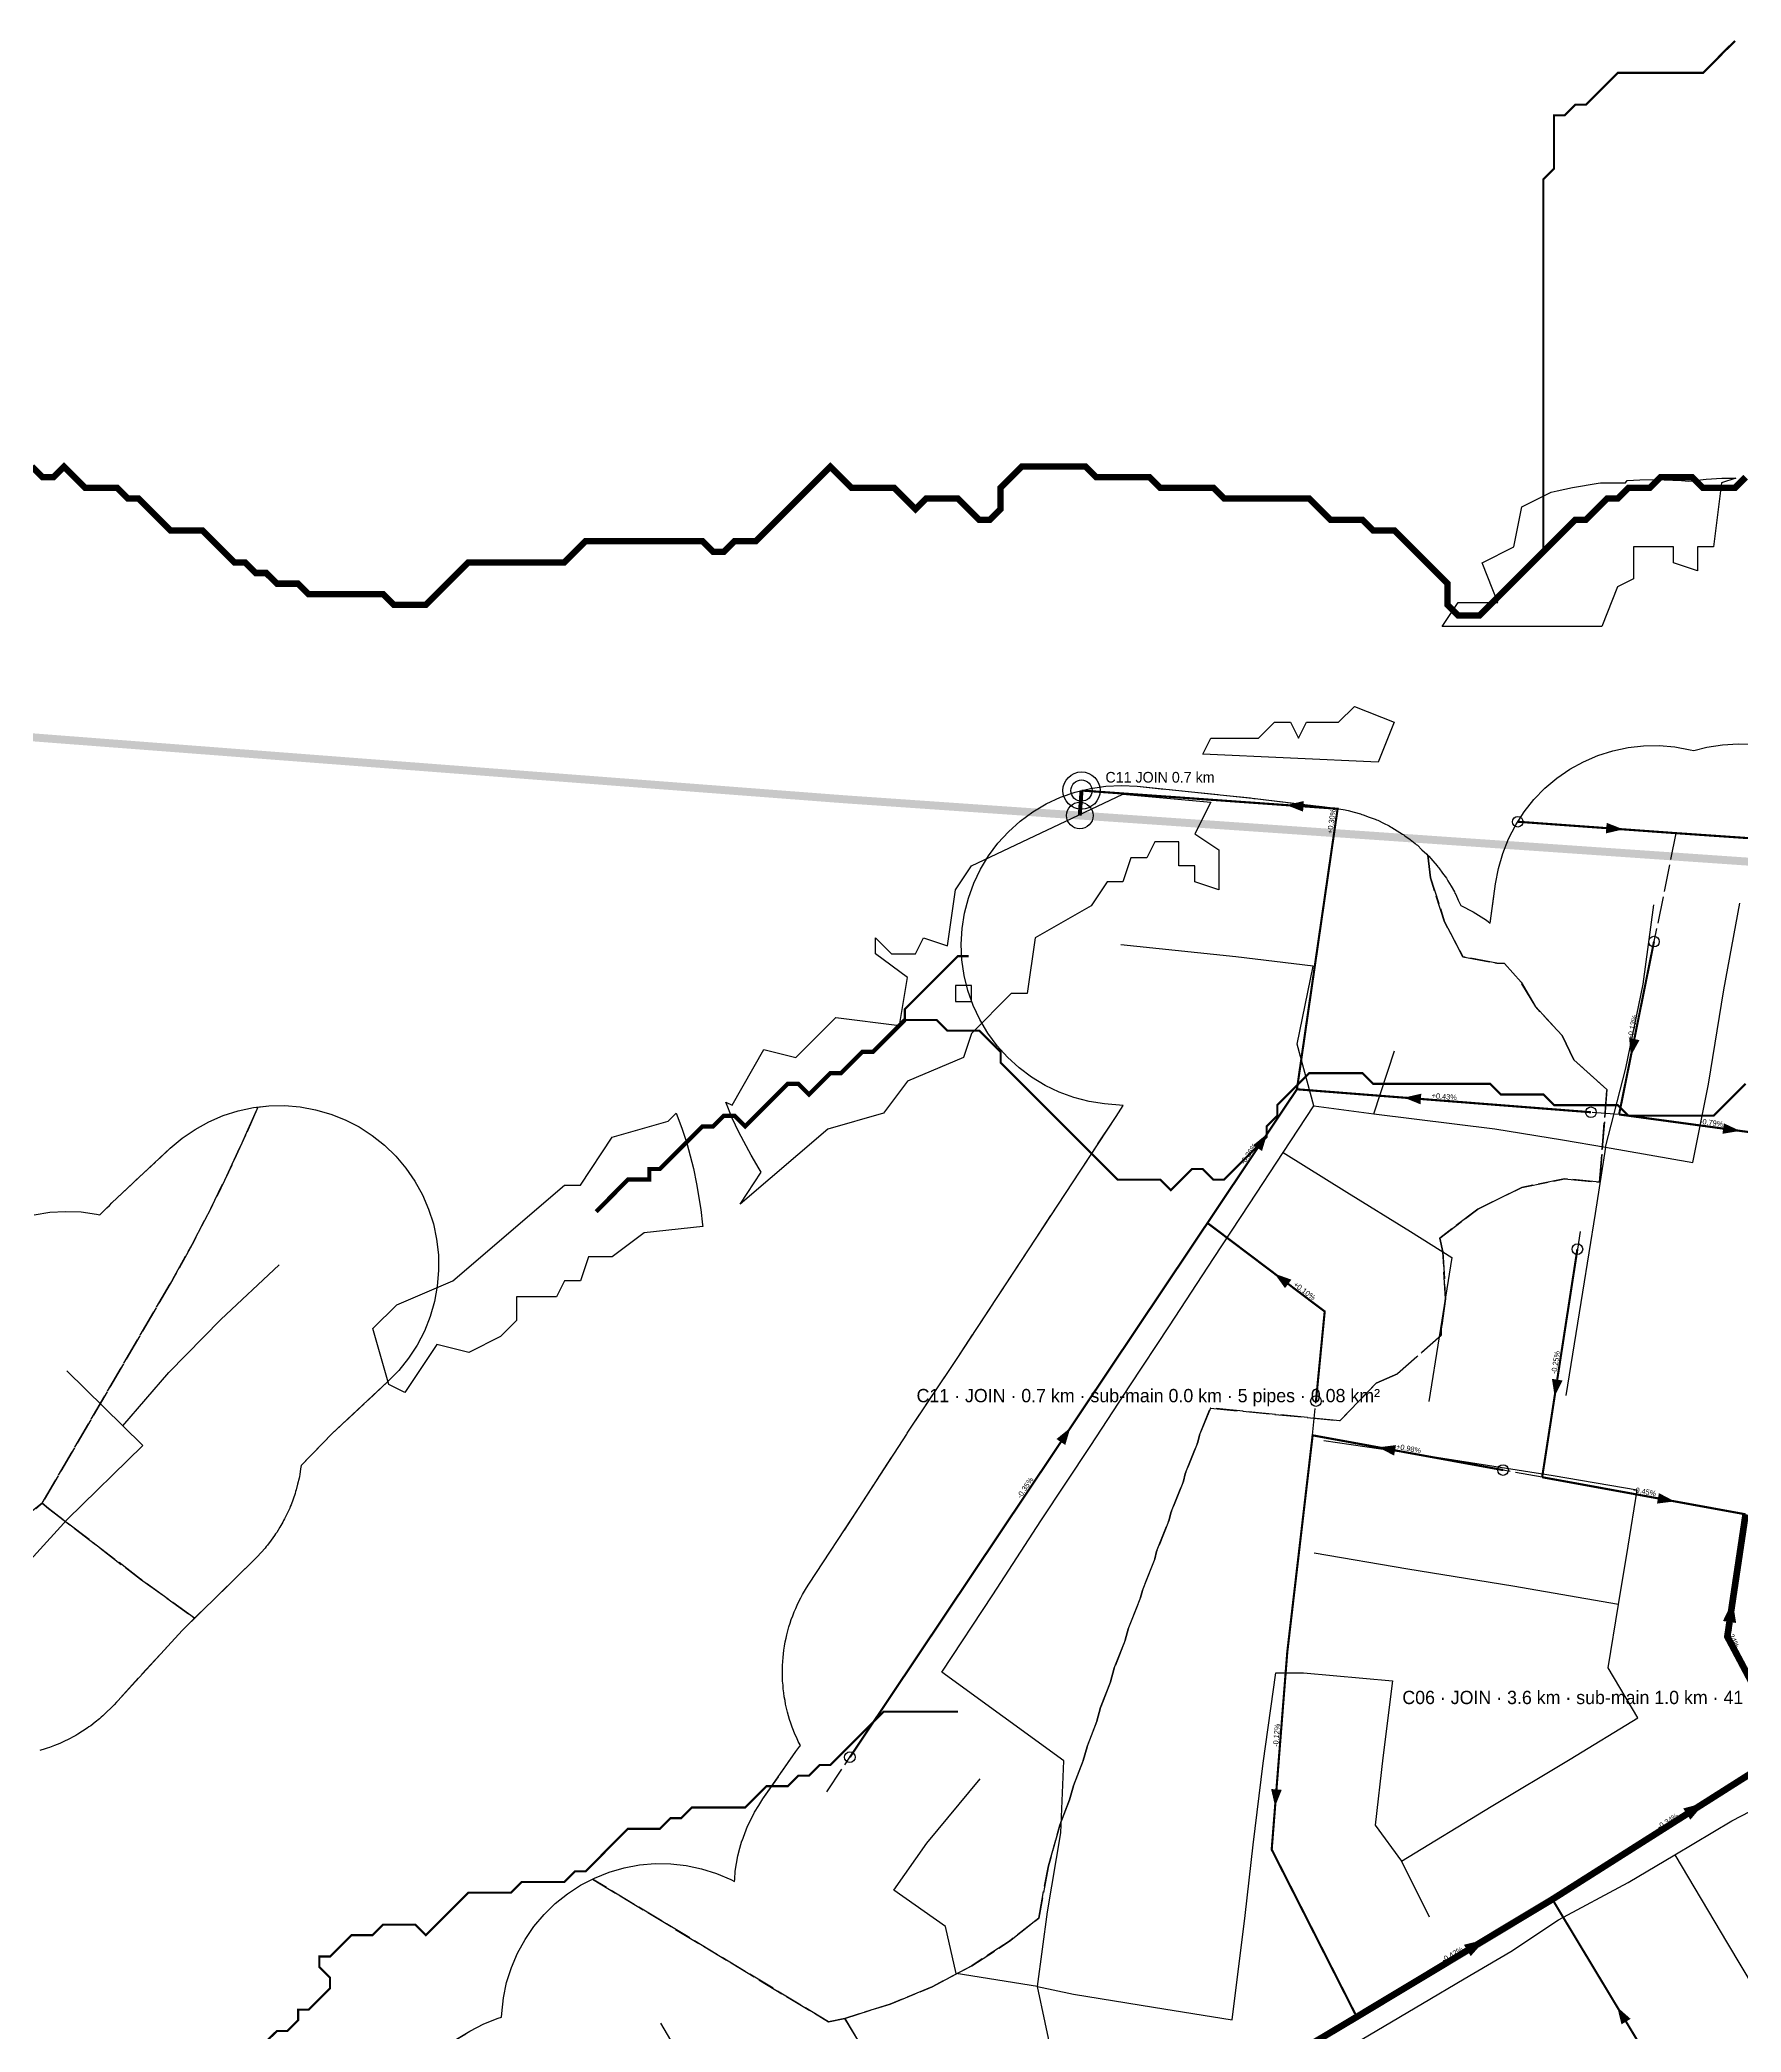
# Model space of a CAD drawing. Header units: metres. Extents: x 440276 to 476894, y 2561381 to 2578972.
# Drawn here: x 445701 to 446341, y 2567157 to 2567906 of the extents above; entities that cross this region are included whole.
import ezdxf
from ezdxf.enums import TextEntityAlignment as Align

# ---------------------------------------------------------------- set-up
doc = ezdxf.new("R2010")
doc.units = ezdxf.units.M
doc.header["$LTSCALE"] = 8
doc.linetypes.add('DASHDOT', pattern=[3.556, 2.54, -0.508, 0, -0.508])
doc.linetypes.add('DASHED', pattern=[1.524, 1.27, -0.254])
for name, color, linetype in [('A_ARROWS', 7, 'Continuous'), ('A_BRANCH', 7, 'Continuous'), ('A_BUILT_2006', 252, 'Continuous'), ('A_CATCH_LABEL', 7, 'Continuous'), ('A_CATCHMENTS', 7, 'Continuous'), ('A_ENVELOPE', 3, 'Continuous'), ('A_GRADIENT', 8, 'Continuous'), ('A_HEAD_GAP', 8, 'Continuous'), ('A_HEADS', 8, 'Continuous'), ('A_JOIN_LINK', 6, 'Continuous'), ('A_LATERAL', 7, 'Continuous'), ('A_MAIN_PIPE', 5, 'Continuous'), ('A_OUTLET_LABEL', 7, 'Continuous'), ('A_OUTLETS', 7, 'Continuous'), ('A_STREAMS', 5, 'Continuous'), ('A_SUBMAIN', 7, 'Continuous'), ('A_WADI', 4, 'Continuous')]:
    doc.layers.add(name, color=color, linetype=linetype)

msp = doc.modelspace()

# ---------------------------------------------------------------- linework, layer by layer
at = {"layer": 'A_ARROWS', "color": 3}
for points in [[(446169.78, 2567618.1), (446176.3, 2567619.64), (446176.02, 2567615.65)], [(446213.95, 2567508.1), (446220.48, 2567509.59), (446220.17, 2567505.6)], [(446162.49, 2567494.45), (446160.59, 2567488.02), (446157.27, 2567490.25)], [(446165.32, 2567441.91), (446171.64, 2567439.65), (446169.23, 2567436.46)], [(446088.52, 2567383.94), (446086.62, 2567377.51), (446083.3, 2567379.73)]]:
    msp.add_solid(points, dxfattribs=at)
at = {"layer": 'A_ARROWS', "color": 1}
for points in [[(446296.41, 2567608.99), (446289.89, 2567607.46), (446290.18, 2567611.45)], [(446299.3, 2567523.86), (446298.61, 2567530.52), (446302.53, 2567529.73)], [(446340.32, 2567495.61), (446333.71, 2567494.49), (446334.25, 2567498.45)], [(446270.61, 2567395.72), (446269.61, 2567402.35), (446273.57, 2567401.74)], [(446204.32, 2567376.61), (446210.97, 2567377.43), (446210.26, 2567373.5)], [(446315.75, 2567356.28), (446309.1, 2567355.46), (446309.81, 2567359.4)], [(446337.55, 2567318.84), (446338.85, 2567310.56), (446333.9, 2567311.3)], [(446165.51, 2567241.58), (446164.02, 2567248.12), (446168.01, 2567247.8)], [(446327.07, 2567242.98), (446321.65, 2567236.59), (446318.97, 2567240.81)], [(446244.62, 2567191.53), (446239.06, 2567185.27), (446236.48, 2567189.56)], [(446294.16, 2567166.14), (446299.17, 2567161.69), (446295.74, 2567159.63)]]:
    msp.add_solid(points, dxfattribs=at)
at = {"layer": 'A_BRANCH', "color": 1, "linetype": 'DASHED', "const_width": 0.8}
for points in [[(446307.97, 2567566.77), (446294.84, 2567501.78)], [(446335.91, 2567096.83), (446269.76, 2567206.64)]]:
    msp.add_lwpolyline(points, dxfattribs=at)
at = {"layer": 'A_BRANCH', "color": 3, "linetype": 'DASHED', "const_width": 0.8}
for points in [[(446284.26, 2567502.61), (446173.72, 2567511.24)], [(446180.87, 2567394), (446184.16, 2567427.69), (446140.08, 2567460.97)]]:
    msp.add_lwpolyline(points, dxfattribs=at)
at = {"layer": 'A_BRANCH', "color": 1, "const_width": 0.8}
msp.add_lwpolyline([(446251.21, 2567368.06), (446179.62, 2567381.12)], dxfattribs=at)
at = {"layer": 'A_BUILT_2006', "color": 252}
for points in [[(446303.89, 2567550.79), (446307.87, 2567580.55)], [(446334.23, 2567548.63), (446340.29, 2567581.19)], [(446127.89, 2567563.4), (446107.52, 2567565.5)], [(446150.78, 2567561.05), (446127.89, 2567563.4)], [(446179.85, 2567557.5), (446150.78, 2567561.05)], [(446173.85, 2567528.16), (446179.85, 2567557.5)], [(446297.39, 2567519.23), (446303.89, 2567550.79)], [(446328.51, 2567513.15), (446334.23, 2567548.63)], [(446180.08, 2567504.99), (446173.85, 2567528.16)], [(446202.62, 2567502.04), (446210.43, 2567525.74)], [(446289.78, 2567489.44), (446297.39, 2567519.23)], [(446322.57, 2567483.77), (446328.51, 2567513.15)], [(446168.57, 2567487.46), (446180.08, 2567504.99)], [(446180.08, 2567504.99), (446202.62, 2567502.04)], [(446202.62, 2567502.04), (446248.07, 2567496.39)], [(446248.07, 2567496.39), (446273.59, 2567492.25)], [(446155.89, 2567468.14), (446168.57, 2567487.46)], [(446168.57, 2567487.46), (446192.46, 2567472.6)], [(446273.59, 2567492.25), (446289.78, 2567489.44)], [(446289.78, 2567489.44), (446285.8, 2567464.56)], [(446289.78, 2567489.44), (446322.57, 2567483.77)], [(446192.46, 2567472.6), (446216.36, 2567457.75)], [(446142.37, 2567447.56), (446155.89, 2567468.14)], [(446216.36, 2567457.75), (446231.96, 2567448.05)], [(446285.8, 2567464.56), (446281.05, 2567434.9)], [(445769.1, 2567424.71), (445791.02, 2567445.17)], [(446125.81, 2567422.33), (446142.37, 2567447.56)], [(446231.96, 2567448.05), (446227.17, 2567418.12)], [(446281.05, 2567434.9), (446274.83, 2567396.09)], [(445749.55, 2567404.74), (445769.1, 2567424.71)], [(446110.94, 2567399.67), (446125.81, 2567422.33)], [(446227.17, 2567418.12), (446223.28, 2567393.89)], [(445732.22, 2567384.69), (445711.2, 2567405.34)], [(445732.22, 2567384.69), (445749.55, 2567404.74)], [(446096.23, 2567377.26), (446110.94, 2567399.67)], [(445739.81, 2567377.3), (445732.22, 2567384.69)], [(445711.39, 2567349.48), (445739.81, 2567377.3)], [(446077.38, 2567348.98), (446096.23, 2567377.26)], [(446219.8, 2567373.79), (446183.87, 2567379.03)], [(446245.42, 2567369.73), (446219.8, 2567373.79)], [(446270.01, 2567365.95), (446245.42, 2567369.73)], [(446301.61, 2567360.49), (446270.01, 2567365.95)], [(446298.21, 2567339.42), (446301.61, 2567360.49)], [(445684.69, 2567320.3), (445711.39, 2567349.48)], [(446059.4, 2567321.17), (446077.38, 2567348.98)], [(446294.67, 2567317.47), (446298.21, 2567339.42)], [(446215.42, 2567330.82), (446180.17, 2567336.78)], [(446254.9, 2567324.4), (446215.42, 2567330.82)], [(446294.67, 2567317.47), (446254.9, 2567324.4)], [(446040.24, 2567292.09), (446059.4, 2567321.17)], [(446290.68, 2567293.63), (446294.67, 2567317.47)], [(446301.93, 2567274.89), (446290.68, 2567293.63)], [(446063.18, 2567275.39), (446040.24, 2567292.09)], [(446161.07, 2567257.82), (446165.81, 2567291.81)], [(446165.81, 2567291.81), (446176.21, 2567291.81)], [(446176.21, 2567291.81), (446209.66, 2567288.86)], [(446209.66, 2567288.86), (446206, 2567259.91)], [(446086.11, 2567258.68), (446063.18, 2567275.39)], [(446276.42, 2567259.35), (446301.93, 2567274.89)], [(446085, 2567231.68), (446086.11, 2567258.68)], [(446157.3, 2567227.13), (446161.07, 2567257.82)], [(446206, 2567259.91), (446203.17, 2567234.55)], [(446246.76, 2567241.6), (446276.42, 2567259.35)], [(446034.5, 2567227.82), (446054.57, 2567251.92)], [(446337.26, 2567236.1), (446367.98, 2567252.03)], [(446213.06, 2567221.02), (446246.76, 2567241.6)], [(446203.17, 2567234.55), (446213.06, 2567221.02)], [(446315.81, 2567223.43), (446337.26, 2567236.1)], [(446022.1, 2567210.07), (446034.5, 2567227.82)], [(446079.94, 2567201.95), (446085, 2567231.68)], [(446154.26, 2567200.51), (446157.3, 2567227.13)], [(446213.06, 2567221.02), (446223.41, 2567200.01)], [(446298.25, 2567212.92), (446315.81, 2567223.43)], [(446315.81, 2567223.43), (446335.58, 2567190.04)], [(446041.61, 2567196.43), (446022.1, 2567210.07)], [(446272.05, 2567198.87), (446298.25, 2567212.92)], [(446045.63, 2567178.72), (446041.61, 2567196.43)], [(446076.11, 2567173.87), (446079.94, 2567201.95)], [(446149.36, 2567161.34), (446154.26, 2567200.51)], [(446254.15, 2567187.06), (446272.05, 2567198.87)], [(446335.58, 2567190.04), (446350.7, 2567164.88)], [(446236.64, 2567176.73), (446254.15, 2567187.06)], [(446076.11, 2567173.87), (446045.63, 2567178.72)], [(446084.79, 2567133.27), (446076.11, 2567173.87)], [(446076.11, 2567173.87), (446089.76, 2567170.99)], [(446220.91, 2567167.45), (446236.64, 2567176.73)], [(446089.76, 2567170.99), (446119.84, 2567166.12)], [(446119.84, 2567166.12), (446149.36, 2567161.34)], [(446203.8, 2567157.36), (446220.91, 2567167.45)], [(445949.54, 2567134.51), (445934.6, 2567160.12)], [(446182.92, 2567145.04), (446203.8, 2567157.36)]]:
    msp.add_lwpolyline(points, dxfattribs=at)
at = {"layer": 'A_CATCHMENTS', "color": 1, "linetype": 'DASHED'}
for points in [[(446057.59, 2567070.83), (446003.74, 2567161.89), (446020.78, 2567167.22), (446036.53, 2567173.76), (446051.48, 2567181.65), (446065.63, 2567190.89), (446076.62, 2567199.61), (446080.27, 2567219.21), (446084.56, 2567234.52), (446088.24, 2567244.09), (446089.67, 2567249.27), (446093.39, 2567258.88), (446094.79, 2567264.03), (446098.53, 2567273.66), (446099.9, 2567278.79), (446103.68, 2567288.44), (446105.02, 2567293.54), (446109.19, 2567304.15), (446110.24, 2567308.23), (446114.92, 2567320.08), (446115.6, 2567322.82), (446120.32, 2567334.7), (446120.97, 2567337.41), (446125.71, 2567349.31), (446126.34, 2567352), (446131.11, 2567363.93), (446131.7, 2567366.59), (446136.51, 2567378.54), (446137.06, 2567381.18), (446141.19, 2567391.38), (446189.87, 2567386.62), (446203.56, 2567400.74), (446211.58, 2567404.27), (446227.99, 2567418.76), (446227.93, 2567419.9), (446229.57, 2567432.45), (446228.59, 2567450.16), (446227.41, 2567455.25), (446241.7, 2567466.2), (446258.22, 2567474.31), (446274.36, 2567477.59), (446287.53, 2567476.29), (446290.25, 2567511.16), (446277.85, 2567522.32), (446273.48, 2567531.46), (446263.52, 2567542.24), (446257.97, 2567551.5), (446251.79, 2567558.57), (446248.92, 2567558.68), (446236.14, 2567561.09), (446229.26, 2567574.23), (446223.89, 2567590.8), (446222.94, 2567599.22), (446223.26, 2567598.92), (446224.83, 2567597.1), (446226.43, 2567595.31), (446226.75, 2567594.88), (446227.11, 2567594.47), (446228.49, 2567592.5), (446229.91, 2567590.57), (446230.19, 2567590.1), (446230.5, 2567589.66), (446231.69, 2567587.57), (446232.91, 2567585.5), (446233.14, 2567585.01), (446233.41, 2567584.54), (446234.39, 2567582.34), (446235.34, 2567580.3), (446239.97, 2567577.97), (446244.94, 2567574.83), (446246.42, 2567573.68), (446248.4, 2567588.5), (446249.46, 2567594.29), (446251.09, 2567599.95), (446253.27, 2567605.42), (446255.97, 2567610.65), (446259.17, 2567615.59), (446262.84, 2567620.2), (446266.94, 2567624.42), (446271.44, 2567628.22), (446276.29, 2567631.56), (446281.44, 2567634.41), (446286.85, 2567636.74), (446292.46, 2567638.53), (446298.22, 2567639.76), (446304.07, 2567640.42), (446309.95, 2567640.51), (446315.82, 2567640.02), (446321.61, 2567638.95), (446322.89, 2567638.58), (446327.87, 2567639.89), (446333.68, 2567640.83), (446339.56, 2567641.19), (446345.45, 2567640.97)], [(445698.98, 2567464.09), (445704.8, 2567465), (445710.67, 2567465.34), (445716.56, 2567465.1), (445722.39, 2567464.29), (445723.6, 2567464), (445726.22, 2567466.68), (445727.22, 2567467.6), (445728.16, 2567468.58), (445750.09, 2567489.04), (445754.59, 2567492.84), (445759.43, 2567496.18), (445764.59, 2567499.03), (445769.99, 2567501.36), (445775.6, 2567503.15), (445781.36, 2567504.38), (445783.02, 2567504.57), (445778.43, 2567493.96), (445772.02, 2567480.07), (445765.31, 2567466.38), (445758.29, 2567452.9), (445750.97, 2567439.62), (445701.9, 2567355.55), (445689.91, 2567346.11)]]:
    msp.add_lwpolyline(points, dxfattribs=at)
at = {"layer": 'A_CATCHMENTS', "color": 3, "linetype": 'DASHED'}
for points in [[(446223.89, 2567590.8), (446229.26, 2567574.23), (446236.14, 2567561.09), (446248.92, 2567558.68), (446251.79, 2567558.57), (446257.97, 2567551.5), (446263.52, 2567542.24), (446273.48, 2567531.46), (446277.85, 2567522.32), (446290.25, 2567511.16), (446287.53, 2567476.29), (446274.36, 2567477.59), (446258.22, 2567474.31), (446241.7, 2567466.2), (446227.41, 2567455.25), (446228.59, 2567450.16), (446229.57, 2567432.45), (446227.93, 2567419.9), (446227.99, 2567418.76), (446211.58, 2567404.27), (446203.56, 2567400.74), (446189.87, 2567386.62), (446141.19, 2567391.38), (446137.06, 2567381.18), (446136.51, 2567378.54), (446131.7, 2567366.59), (446131.11, 2567363.93), (446126.34, 2567352), (446125.71, 2567349.31), (446120.97, 2567337.41), (446120.32, 2567334.7), (446115.6, 2567322.82), (446114.92, 2567320.08), (446110.24, 2567308.23), (446109.19, 2567304.15), (446105.02, 2567293.54), (446103.68, 2567288.44), (446099.9, 2567278.79), (446098.53, 2567273.66), (446094.79, 2567264.03), (446093.39, 2567258.88), (446089.67, 2567249.27), (446088.24, 2567244.09), (446084.56, 2567234.52), (446080.27, 2567219.21), (446076.62, 2567199.61), (446065.63, 2567190.89), (446051.48, 2567181.65), (446036.53, 2567173.76), (446020.78, 2567167.22), (446003.74, 2567161.89), (445997.6, 2567160.57), (445908.81, 2567214.25), (445909.6, 2567214.66), (445915.06, 2567216.85), (445920.72, 2567218.49), (445926.5, 2567219.57), (445932.37, 2567220.08), (445938.26, 2567220.01), (445944.11, 2567219.36), (445949.87, 2567218.14), (445955.49, 2567216.37), (445960.9, 2567214.05), (445962.26, 2567213.3), (445962.32, 2567214.26), (445962.53, 2567217.18), (445962.53, 2567217.19), (445962.53, 2567217.2), (445963.02, 2567220.1), (445963.51, 2567222.99), (445963.51, 2567223), (445963.52, 2567223.01), (445964.29, 2567225.84), (445965.06, 2567228.67), (445965.06, 2567228.68), (445965.07, 2567228.69), (445966.11, 2567231.43), (445967.16, 2567234.17), (445967.16, 2567234.18), (445967.17, 2567234.19), (445968.48, 2567236.82), (445969.79, 2567239.44), (445969.79, 2567239.45), (445969.8, 2567239.46), (445971.36, 2567241.94), (445972.92, 2567244.43), (445985.31, 2567262.18), (445986.87, 2567264.18), (445987.05, 2567264.42), (445986.9, 2567264.74), (445986.22, 2567265.97), (445985.62, 2567267.39), (445984.95, 2567268.78), (445984.47, 2567270.1), (445983.92, 2567271.39), (445983.46, 2567272.86), (445982.93, 2567274.31), (445982.58, 2567275.67), (445982.17, 2567277.01), (445981.85, 2567278.52), (445981.47, 2567280.01), (445981.25, 2567281.4), (445980.97, 2567282.77), (445980.8, 2567284.31), (445980.57, 2567285.83), (445980.49, 2567287.23), (445980.34, 2567288.63), (445980.33, 2567290.17), (445980.24, 2567291.71), (445980.3, 2567293.11), (445980.29, 2567294.51), (445980.43, 2567296.05), (445980.49, 2567297.59), (445980.69, 2567298.98), (445980.81, 2567300.38), (445981.1, 2567301.89), (445981.32, 2567303.42), (445981.65, 2567304.79), (445981.91, 2567306.16), (445982.35, 2567307.64), (445982.71, 2567309.14), (445983.18, 2567310.47), (445983.57, 2567311.81), (445984.15, 2567313.24), (445984.66, 2567314.7), (445985.25, 2567315.97), (445985.78, 2567317.27), (445986.49, 2567318.64), (445987.14, 2567320.04), (445987.86, 2567321.25), (445988.51, 2567322.49), (445989.35, 2567323.78), (445990.14, 2567325.11), (446009.15, 2567353.96), (446026.99, 2567381.55), (446027.23, 2567381.9), (446027.45, 2567382.26), (446046.18, 2567410.36), (446060.78, 2567432.6), (446060.78, 2567432.6), (446060.78, 2567432.6), (446075.66, 2567455.26), (446092.22, 2567480.48), (446092.22, 2567480.48), (446092.22, 2567480.48), (446105.73, 2567501.07), (446108.37, 2567505.1), (446101.37, 2567505.82), (446095.55, 2567506.71), (446089.85, 2567508.16), (446084.31, 2567510.17), (446079, 2567512.71), (446073.97, 2567515.76), (446069.25, 2567519.29), (446064.91, 2567523.26), (446060.97, 2567527.64), (446057.48, 2567532.39), (446054.48, 2567537.45), (446051.99, 2567542.78), (446050.03, 2567548.34), (446048.62, 2567554.06), (446047.78, 2567559.88), (446047.52, 2567565.77), (446047.83, 2567571.65), (446048.72, 2567577.47), (446050.18, 2567583.17), (446052.19, 2567588.71), (446054.73, 2567594.02), (446057.78, 2567599.05), (446061.31, 2567603.77), (446065.28, 2567608.11), (446069.66, 2567612.05), (446074.4, 2567615.54), (446079.47, 2567618.54), (446084.8, 2567621.03), (446090.36, 2567622.99), (446096.07, 2567624.4), (446101.9, 2567625.24), (446107.78, 2567625.5), (446113.66, 2567625.19), (446134.03, 2567623.09), (446134.03, 2567623.09), (446134.03, 2567623.09), (446156.93, 2567620.73), (446157.49, 2567620.65), (446158.06, 2567620.6), (446187.12, 2567617.05), (446189.49, 2567616.65), (446191.87, 2567616.28), (446192.39, 2567616.15), (446192.93, 2567616.05), (446195.24, 2567615.42), (446197.57, 2567614.82), (446198.08, 2567614.63), (446198.6, 2567614.49), (446200.85, 2567613.63), (446203.1, 2567612.81), (446203.59, 2567612.57), (446204.1, 2567612.38), (446206.25, 2567611.3), (446208.41, 2567610.26), (446208.88, 2567609.98), (446209.36, 2567609.74), (446211.39, 2567608.45), (446213.45, 2567607.21), (446213.88, 2567606.88), (446214.34, 2567606.59), (446216.24, 2567605.12), (446218.16, 2567603.68), (446218.56, 2567603.31), (446218.99, 2567602.98), (446220.73, 2567601.32), (446222.5, 2567599.7), (446222.86, 2567599.29), (446222.94, 2567599.22), (446223.89, 2567590.8)], [(445778.43, 2567493.96), (445783.02, 2567504.57), (445787.21, 2567505.04), (445793.1, 2567505.13), (445798.97, 2567504.64), (445804.76, 2567503.57), (445810.42, 2567501.95), (445815.89, 2567499.77), (445821.12, 2567497.07), (445826.06, 2567493.87), (445830.67, 2567490.2), (445834.89, 2567486.1), (445838.69, 2567481.6), (445842.03, 2567476.75), (445844.88, 2567471.6), (445847.22, 2567466.19), (445849.01, 2567460.59), (445850.24, 2567454.83), (445850.9, 2567448.98), (445850.99, 2567443.09), (445850.49, 2567437.22), (445849.43, 2567431.43), (445847.8, 2567425.77), (445845.63, 2567420.3), (445842.93, 2567415.07), (445839.73, 2567410.12), (445836.06, 2567405.52), (445831.95, 2567401.3), (445811.02, 2567381.77), (445799.29, 2567369.78), (445799.1, 2567368.57), (445798.8, 2567366.34), (445798.64, 2567365.66), (445798.53, 2567364.97), (445797.96, 2567362.8), (445797.44, 2567360.61), (445797.21, 2567359.95), (445797.03, 2567359.27), (445796.26, 2567357.17), (445795.53, 2567355.04), (445795.24, 2567354.41), (445794.99, 2567353.75), (445794.01, 2567351.73), (445793.08, 2567349.69), (445792.72, 2567349.09), (445792.42, 2567348.46), (445791.24, 2567346.54), (445790.11, 2567344.6), (445789.7, 2567344.03), (445789.34, 2567343.44), (445787.98, 2567341.65), (445786.67, 2567339.83), (445786.2, 2567339.3), (445785.78, 2567338.75), (445784.26, 2567337.1), (445782.77, 2567335.41), (445782.26, 2567334.94), (445781.78, 2567334.43), (445759.24, 2567312.35), (445738.88, 2567327.05), (445704.25, 2567353.64), (445701.9, 2567355.55), (445750.97, 2567439.62), (445758.29, 2567452.9), (445765.31, 2567466.38), (445772.02, 2567480.07), (445778.43, 2567493.96)]]:
    msp.add_lwpolyline(points, close=True, dxfattribs=at)
at = {"layer": 'A_CATCHMENTS', "color": 2, "linetype": 'DASHED'}
for points in [[(445689.91, 2567346.11), (445701.9, 2567355.55), (445704.25, 2567353.64), (445738.88, 2567327.05), (445759.24, 2567312.35), (445754.54, 2567307.76), (445728.95, 2567279.79), (445728.35, 2567279.2), (445727.8, 2567278.57), (445726.26, 2567277.13), (445724.77, 2567275.65), (445724.11, 2567275.12), (445723.5, 2567274.55), (445721.83, 2567273.26), (445720.2, 2567271.94), (445719.5, 2567271.47), (445718.83, 2567270.96), (445717.04, 2567269.85), (445715.28, 2567268.69), (445714.54, 2567268.3), (445713.83, 2567267.85), (445711.94, 2567266.92), (445710.08, 2567265.94), (445709.3, 2567265.62), (445708.55, 2567265.25), (445706.58, 2567264.51), (445704.63, 2567263.71), (445703.82, 2567263.47), (445703.04, 2567263.18), (445701, 2567262.63)], [(445831.56, 2567138.43), (445862.79, 2567157.02), (445867.99, 2567159.78), (445873.44, 2567162.01), (445874.7, 2567162.39), (445874.71, 2567163.77), (445875.36, 2567169.63), (445876.58, 2567175.39), (445878.35, 2567181), (445880.67, 2567186.42), (445883.51, 2567191.57), (445886.84, 2567196.43), (445890.63, 2567200.94), (445894.84, 2567205.05), (445899.44, 2567208.73), (445904.37, 2567211.95), (445908.81, 2567214.25), (445997.6, 2567160.57), (446003.74, 2567161.89), (446057.59, 2567070.83)]]:
    msp.add_lwpolyline(points, dxfattribs=at)
at = {"layer": 'A_ENVELOPE', "color": 3}
for points in [[(445831.56, 2567138.43), (445862.79, 2567157.02), (445867.99, 2567159.78), (445873.44, 2567162.01), (445874.7, 2567162.39), (445874.71, 2567163.77), (445875.36, 2567169.63), (445876.58, 2567175.39), (445878.35, 2567181), (445880.67, 2567186.42), (445883.51, 2567191.57), (445886.84, 2567196.43), (445890.63, 2567200.94), (445894.84, 2567205.05), (445899.44, 2567208.73), (445904.37, 2567211.95), (445909.6, 2567214.66), (445915.06, 2567216.85), (445920.72, 2567218.49), (445926.5, 2567219.57), (445932.37, 2567220.08), (445938.26, 2567220.01), (445944.11, 2567219.36), (445949.87, 2567218.14), (445955.49, 2567216.37), (445960.9, 2567214.05), (445962.26, 2567213.3), (445962.32, 2567214.26), (445962.53, 2567217.18), (445962.53, 2567217.19), (445962.53, 2567217.2), (445963.02, 2567220.1), (445963.51, 2567222.99), (445963.51, 2567223), (445963.52, 2567223.01), (445964.29, 2567225.84), (445965.06, 2567228.67), (445965.06, 2567228.68), (445965.07, 2567228.69), (445966.11, 2567231.43), (445967.16, 2567234.17), (445967.16, 2567234.18), (445967.17, 2567234.19), (445968.48, 2567236.82), (445969.79, 2567239.44), (445969.79, 2567239.45), (445969.8, 2567239.46), (445971.36, 2567241.94), (445972.92, 2567244.43), (445985.31, 2567262.18), (445986.87, 2567264.18), (445987.05, 2567264.42), (445986.9, 2567264.74), (445986.22, 2567265.97), (445985.62, 2567267.39), (445984.95, 2567268.78), (445984.47, 2567270.1), (445983.92, 2567271.39), (445983.46, 2567272.86), (445982.93, 2567274.31), (445982.58, 2567275.67), (445982.17, 2567277.01), (445981.85, 2567278.52), (445981.47, 2567280.01), (445981.25, 2567281.4), (445980.97, 2567282.77), (445980.8, 2567284.31), (445980.57, 2567285.83), (445980.49, 2567287.23), (445980.34, 2567288.63), (445980.33, 2567290.17), (445980.24, 2567291.71), (445980.3, 2567293.11), (445980.29, 2567294.51), (445980.43, 2567296.05), (445980.49, 2567297.59), (445980.69, 2567298.98), (445980.81, 2567300.38), (445981.1, 2567301.89), (445981.32, 2567303.42), (445981.65, 2567304.79), (445981.91, 2567306.16), (445982.35, 2567307.64), (445982.71, 2567309.14), (445983.18, 2567310.47), (445983.57, 2567311.81), (445984.15, 2567313.24), (445984.66, 2567314.7), (445985.25, 2567315.97), (445985.78, 2567317.27), (445986.49, 2567318.64), (445987.14, 2567320.04), (445987.86, 2567321.25), (445988.51, 2567322.49), (445989.35, 2567323.78), (445990.14, 2567325.11), (446009.15, 2567353.96), (446026.99, 2567381.55), (446027.23, 2567381.9), (446027.45, 2567382.26), (446046.18, 2567410.36), (446060.78, 2567432.6), (446060.78, 2567432.6), (446060.78, 2567432.6), (446075.66, 2567455.26), (446092.22, 2567480.48), (446092.22, 2567480.48), (446092.22, 2567480.48), (446105.73, 2567501.07), (446108.37, 2567505.1), (446101.37, 2567505.82), (446095.55, 2567506.71), (446089.85, 2567508.16), (446084.31, 2567510.17), (446079, 2567512.71), (446073.97, 2567515.76), (446069.25, 2567519.29), (446064.91, 2567523.26), (446060.97, 2567527.64), (446057.48, 2567532.39), (446054.48, 2567537.45), (446051.99, 2567542.78), (446050.03, 2567548.34), (446048.62, 2567554.06), (446047.78, 2567559.88), (446047.52, 2567565.77), (446047.83, 2567571.65), (446048.72, 2567577.47), (446050.18, 2567583.17), (446052.19, 2567588.71), (446054.73, 2567594.02), (446057.78, 2567599.05), (446061.31, 2567603.77), (446065.28, 2567608.11), (446069.66, 2567612.05), (446074.4, 2567615.54), (446079.47, 2567618.54), (446084.8, 2567621.03), (446090.36, 2567622.99), (446096.07, 2567624.4), (446101.9, 2567625.24), (446107.78, 2567625.5), (446113.66, 2567625.19), (446134.03, 2567623.09), (446134.03, 2567623.09), (446134.03, 2567623.09), (446156.93, 2567620.73), (446157.49, 2567620.65), (446158.06, 2567620.6), (446187.12, 2567617.05), (446189.49, 2567616.65), (446191.87, 2567616.28), (446192.39, 2567616.15), (446192.93, 2567616.05), (446195.24, 2567615.42), (446197.57, 2567614.82), (446198.08, 2567614.63), (446198.6, 2567614.49), (446200.85, 2567613.63), (446203.1, 2567612.81), (446203.59, 2567612.57), (446204.1, 2567612.38), (446206.25, 2567611.3), (446208.41, 2567610.26), (446208.88, 2567609.98), (446209.36, 2567609.74), (446211.39, 2567608.45), (446213.45, 2567607.21), (446213.88, 2567606.88), (446214.34, 2567606.59), (446216.24, 2567605.12), (446218.16, 2567603.68), (446218.56, 2567603.31), (446218.99, 2567602.98), (446220.73, 2567601.32), (446222.5, 2567599.7), (446222.86, 2567599.29), (446223.26, 2567598.92), (446224.83, 2567597.1), (446226.43, 2567595.31), (446226.75, 2567594.88), (446227.11, 2567594.47), (446228.49, 2567592.5), (446229.91, 2567590.57), (446230.19, 2567590.1), (446230.5, 2567589.66), (446231.69, 2567587.57), (446232.91, 2567585.5), (446233.14, 2567585.01), (446233.41, 2567584.54), (446234.39, 2567582.34), (446235.34, 2567580.3), (446239.97, 2567577.97), (446244.94, 2567574.83), (446246.42, 2567573.68), (446248.4, 2567588.5), (446249.46, 2567594.29), (446251.09, 2567599.95), (446253.27, 2567605.42), (446255.97, 2567610.65), (446259.17, 2567615.59), (446262.84, 2567620.2), (446266.94, 2567624.42), (446271.44, 2567628.22), (446276.29, 2567631.56), (446281.44, 2567634.41), (446286.85, 2567636.74), (446292.46, 2567638.53), (446298.22, 2567639.76), (446304.07, 2567640.42), (446309.95, 2567640.51), (446315.82, 2567640.02), (446321.61, 2567638.95), (446322.89, 2567638.58), (446327.87, 2567639.89), (446333.68, 2567640.83), (446339.56, 2567641.19), (446345.45, 2567640.97)], [(445698.98, 2567464.09), (445704.8, 2567465), (445710.67, 2567465.34), (445716.56, 2567465.1), (445722.39, 2567464.29), (445723.6, 2567464), (445726.22, 2567466.68), (445727.22, 2567467.6), (445728.16, 2567468.58), (445750.09, 2567489.04), (445754.59, 2567492.84), (445759.43, 2567496.18), (445764.59, 2567499.03), (445769.99, 2567501.36), (445775.6, 2567503.15), (445781.36, 2567504.38), (445787.21, 2567505.04), (445793.1, 2567505.13), (445798.97, 2567504.64), (445804.76, 2567503.57), (445810.42, 2567501.95), (445815.89, 2567499.77), (445821.12, 2567497.07), (445826.06, 2567493.87), (445830.67, 2567490.2), (445834.89, 2567486.1), (445838.69, 2567481.6), (445842.03, 2567476.75), (445844.88, 2567471.6), (445847.22, 2567466.19), (445849.01, 2567460.59), (445850.24, 2567454.83), (445850.9, 2567448.98), (445850.99, 2567443.09), (445850.49, 2567437.22), (445849.43, 2567431.43), (445847.8, 2567425.77), (445845.63, 2567420.3), (445842.93, 2567415.07), (445839.73, 2567410.12), (445836.06, 2567405.52), (445831.95, 2567401.3), (445811.02, 2567381.77), (445799.29, 2567369.78), (445799.1, 2567368.57), (445798.8, 2567366.34), (445798.64, 2567365.66), (445798.53, 2567364.97), (445797.96, 2567362.8), (445797.44, 2567360.61), (445797.21, 2567359.95), (445797.03, 2567359.27), (445796.26, 2567357.17), (445795.53, 2567355.04), (445795.24, 2567354.41), (445794.99, 2567353.75), (445794.01, 2567351.73), (445793.08, 2567349.69), (445792.72, 2567349.09), (445792.42, 2567348.46), (445791.24, 2567346.54), (445790.11, 2567344.6), (445789.7, 2567344.03), (445789.34, 2567343.44), (445787.98, 2567341.65), (445786.67, 2567339.83), (445786.2, 2567339.3), (445785.78, 2567338.75), (445784.26, 2567337.1), (445782.77, 2567335.41), (445782.26, 2567334.94), (445781.78, 2567334.43), (445754.54, 2567307.76), (445728.95, 2567279.79), (445728.35, 2567279.2), (445727.8, 2567278.57), (445726.26, 2567277.13), (445724.77, 2567275.65), (445724.11, 2567275.12), (445723.5, 2567274.55), (445721.83, 2567273.26), (445720.2, 2567271.94), (445719.5, 2567271.47), (445718.83, 2567270.96), (445717.04, 2567269.85), (445715.28, 2567268.69), (445714.54, 2567268.3), (445713.83, 2567267.85), (445711.94, 2567266.92), (445710.08, 2567265.94), (445709.3, 2567265.62), (445708.55, 2567265.25), (445706.58, 2567264.51), (445704.63, 2567263.71), (445703.82, 2567263.47), (445703.04, 2567263.18), (445701, 2567262.63)]]:
    msp.add_lwpolyline(points, dxfattribs=at)
at = {"layer": 'A_HEAD_GAP', "color": 8, "linetype": 'DASHED'}
for points in [[(446316.21, 2567607.56), (446307.97, 2567566.77)], [(446294.84, 2567501.78), (446284.26, 2567502.61)], [(446280.19, 2567457.74), (446279.17, 2567451.13)], [(446179.62, 2567381.12), (446180.87, 2567394)], [(446265.92, 2567365.37), (446251.21, 2567368.06)], [(445996.94, 2567247.12), (446005.62, 2567260.08)]]:
    msp.add_lwpolyline(points, dxfattribs=at)
at = {"layer": 'A_HEADS', "color": 1}
for centre in [(446256.75, 2567611.85), (446307.97, 2567566.77), (446279.17, 2567451.13), (446251.21, 2567368.06)]:
    msp.add_circle(centre, 2, dxfattribs=at)
at = {"layer": 'A_HEADS', "color": 3}
for centre in [(446284.26, 2567502.61), (446180.87, 2567394), (446005.62, 2567260.08)]:
    msp.add_circle(centre, 2, dxfattribs=at)
at = {"layer": 'A_JOIN_LINK', "color": 6, "const_width": 1.5}
msp.add_lwpolyline([(446092.72, 2567623.58), (446092.07, 2567614.19)], dxfattribs=at)
at = {"layer": 'A_JOIN_LINK', "color": 6}
msp.add_circle((446092.07, 2567614.19), 5, dxfattribs=at)
at = {"layer": 'A_LATERAL', "color": 3, "linetype": 'DASHED', "const_width": 0.8}
msp.add_lwpolyline([(446173.72, 2567511.24), (446189.01, 2567616.73), (446092.72, 2567623.58)], dxfattribs=at)
at = {"layer": 'A_LATERAL', "color": 1, "linetype": 'DASHDOT', "const_width": 0.8}
for points in [[(446256.75, 2567611.85), (446316.21, 2567607.56)], [(446316.21, 2567607.56), (446382.98, 2567602.97)], [(446294.84, 2567501.78), (446364.04, 2567492.39)], [(446279.17, 2567451.13), (446265.92, 2567365.37)], [(446179.62, 2567381.12), (446170.1, 2567299.72), (446164.23, 2567225.36), (446196.21, 2567162.43)], [(446265.92, 2567365.37), (446342.41, 2567351.42)]]:
    msp.add_lwpolyline(points, dxfattribs=at)
at = {"layer": 'A_LATERAL', "color": 3, "linetype": 'DASHDOT', "const_width": 0.8}
for points in [[(446140.08, 2567460.97), (446173.72, 2567511.24)], [(446005.62, 2567260.08), (446140.08, 2567460.97)]]:
    msp.add_lwpolyline(points, dxfattribs=at)
at = {"layer": 'A_MAIN_PIPE', "color": 5, "const_width": 3}
msp.add_lwpolyline([(445555.28, 2567654.51), (446003.63, 2567620.29), (446474.1, 2567587.83)], dxfattribs=at)
at = {"layer": 'A_OUTLETS', "color": 5}
for radius in [7, 4]:
    msp.add_circle((446092.72, 2567623.58), radius, dxfattribs=at)
at = {"layer": 'A_STREAMS', "color": 5}
for points, const_width in [([(446338.41, 2567905.47), (446334.4, 2567901.47), (446330.4, 2567897.46), (446326.4, 2567893.46), (446322.4, 2567893.46), (446318.4, 2567893.46), (446314.4, 2567893.46), (446310.39, 2567893.46), (446306.39, 2567893.46), (446302.39, 2567893.46), (446298.39, 2567893.46), (446294.39, 2567893.46), (446290.38, 2567889.46), (446286.38, 2567885.46), (446282.38, 2567881.46), (446278.38, 2567881.46), (446274.38, 2567877.46), (446270.38, 2567877.46), (446270.38, 2567873.45), (446270.38, 2567869.45), (446270.38, 2567865.45), (446270.38, 2567861.45), (446270.38, 2567857.45), (446266.37, 2567853.44), (446266.37, 2567849.44), (446266.37, 2567845.44), (446266.37, 2567841.44), (446266.37, 2567837.44), (446266.37, 2567833.44), (446266.37, 2567829.43), (446266.37, 2567825.43), (446266.37, 2567821.43), (446266.37, 2567817.43), (446266.37, 2567813.43), (446266.37, 2567809.43), (446266.37, 2567805.42), (446266.37, 2567801.42), (446266.37, 2567797.42), (446266.37, 2567793.42), (446266.37, 2567789.42), (446266.37, 2567785.41), (446266.37, 2567781.41), (446266.37, 2567777.41), (446266.37, 2567773.41), (446266.37, 2567769.41), (446266.37, 2567765.41), (446266.37, 2567761.4), (446266.37, 2567757.4), (446266.37, 2567753.4), (446266.37, 2567749.4), (446266.37, 2567745.4), (446266.37, 2567741.39), (446266.37, 2567737.39), (446266.37, 2567733.39), (446266.37, 2567729.39), (446266.37, 2567725.39), (446266.37, 2567721.39), (446266.37, 2567717.38), (446266.37, 2567713.38)], 0.8), ([(446266.37, 2567713.38), (446262.37, 2567709.38), (446258.37, 2567705.38), (446254.37, 2567701.38), (446250.37, 2567697.38), (446246.37, 2567693.37), (446242.36, 2567689.37), (446238.36, 2567689.37), (446234.36, 2567689.37), (446230.36, 2567693.37), (446230.36, 2567697.38), (446230.36, 2567701.38), (446226.36, 2567705.38), (446222.35, 2567709.38), (446218.35, 2567713.38), (446214.35, 2567717.38), (446210.35, 2567721.39), (446206.35, 2567721.39), (446202.35, 2567721.39), (446198.34, 2567725.39), (446194.34, 2567725.39), (446190.34, 2567725.39), (446186.34, 2567725.39), (446182.34, 2567729.39), (446178.34, 2567733.39), (446174.33, 2567733.39), (446170.33, 2567733.39), (446166.33, 2567733.39), (446162.33, 2567733.39), (446158.33, 2567733.39), (446154.33, 2567733.39), (446150.32, 2567733.39), (446146.32, 2567733.39), (446142.32, 2567737.39), (446138.32, 2567737.39), (446134.32, 2567737.39), (446130.31, 2567737.39), (446126.31, 2567737.39), (446122.31, 2567737.39), (446118.31, 2567741.39), (446114.31, 2567741.39), (446110.31, 2567741.39), (446106.3, 2567741.39), (446102.3, 2567741.39), (446098.3, 2567741.39), (446094.3, 2567745.4), (446090.3, 2567745.4), (446086.3, 2567745.4), (446082.29, 2567745.4), (446078.29, 2567745.4), (446074.29, 2567745.4), (446070.29, 2567745.4), (446066.29, 2567741.39), (446062.29, 2567737.39), (446062.29, 2567733.39), (446062.29, 2567729.39), (446058.28, 2567725.39), (446054.28, 2567725.39), (446050.28, 2567729.39), (446046.28, 2567733.39), (446042.28, 2567733.39), (446038.27, 2567733.39), (446034.27, 2567733.39), (446030.27, 2567729.39), (446026.27, 2567733.39), (446022.27, 2567737.39), (446018.27, 2567737.39), (446014.26, 2567737.39), (446010.26, 2567737.39), (446006.26, 2567737.39), (446002.26, 2567741.39), (445998.26, 2567745.4), (445994.26, 2567741.39), (445990.25, 2567737.39), (445986.25, 2567733.39), (445982.25, 2567729.39), (445978.25, 2567725.39), (445974.25, 2567721.39), (445970.24, 2567717.38), (445966.24, 2567717.38), (445962.24, 2567717.38), (445958.24, 2567713.38), (445954.24, 2567713.38), (445950.24, 2567717.38), (445946.23, 2567717.38), (445942.23, 2567717.38), (445938.23, 2567717.38), (445934.23, 2567717.38), (445930.23, 2567717.38), (445926.23, 2567717.38), (445922.22, 2567717.38), (445918.22, 2567717.38), (445914.22, 2567717.38), (445910.22, 2567717.38), (445906.22, 2567717.38), (445902.22, 2567713.38), (445898.21, 2567709.38), (445894.21, 2567709.38), (445890.21, 2567709.38), (445886.21, 2567709.38), (445882.21, 2567709.38), (445878.2, 2567709.38), (445874.2, 2567709.38), (445870.2, 2567709.38), (445866.2, 2567709.38), (445862.2, 2567709.38), (445858.2, 2567705.38), (445854.19, 2567701.38), (445850.19, 2567697.38), (445846.19, 2567693.37), (445842.19, 2567693.37), (445838.19, 2567693.37), (445834.19, 2567693.37), (445830.18, 2567697.38), (445826.18, 2567697.38), (445822.18, 2567697.38), (445818.18, 2567697.38), (445814.18, 2567697.38), (445810.17, 2567697.38), (445806.17, 2567697.38), (445802.17, 2567697.38), (445798.17, 2567701.38), (445794.17, 2567701.38), (445790.17, 2567701.38), (445786.16, 2567705.38), (445782.16, 2567705.38), (445778.16, 2567709.38), (445774.16, 2567709.38), (445770.16, 2567713.38), (445766.16, 2567717.38), (445762.15, 2567721.39), (445758.15, 2567721.39), (445754.15, 2567721.39), (445750.15, 2567721.39), (445746.15, 2567725.39), (445742.15, 2567729.39), (445738.14, 2567733.39), (445734.14, 2567733.39), (445730.14, 2567737.39), (445726.14, 2567737.39), (445722.14, 2567737.39), (445718.13, 2567737.39), (445714.13, 2567741.39), (445710.13, 2567745.4), (445706.13, 2567741.39), (445702.13, 2567741.39), (445698.13, 2567745.4)], 2.4), ([(446342.41, 2567741.39), (446338.41, 2567737.39), (446334.4, 2567737.39), (446330.4, 2567737.39), (446326.4, 2567737.39), (446322.4, 2567741.39), (446318.4, 2567741.39), (446314.4, 2567741.39), (446310.39, 2567741.39), (446306.39, 2567737.39), (446302.39, 2567737.39), (446298.39, 2567737.39), (446294.39, 2567733.39), (446290.38, 2567733.39), (446286.38, 2567729.39), (446282.38, 2567725.39), (446278.38, 2567725.39), (446274.38, 2567721.39), (446270.38, 2567717.38), (446266.37, 2567713.38)], 2.4), ([(446050.28, 2567561.31), (446046.28, 2567561.31), (446042.28, 2567557.31), (446038.27, 2567553.31), (446034.27, 2567549.31), (446030.27, 2567545.31), (446026.27, 2567541.31), (446026.27, 2567537.3)], 0.8), ([(446026.27, 2567537.3), (446022.27, 2567533.3), (446018.27, 2567529.3), (446014.26, 2567525.3), (446010.26, 2567525.3), (446006.26, 2567521.3), (446002.26, 2567517.3), (445998.26, 2567517.3), (445994.26, 2567513.29), (445990.25, 2567509.29), (445986.25, 2567513.29), (445982.25, 2567513.29), (445978.25, 2567509.29), (445974.25, 2567505.29), (445970.24, 2567501.29), (445966.24, 2567497.29), (445962.24, 2567501.29), (445958.24, 2567501.29), (445954.24, 2567497.29), (445950.24, 2567497.29), (445946.23, 2567493.28), (445942.23, 2567489.28), (445938.23, 2567485.28), (445934.23, 2567481.28), (445930.23, 2567481.28), (445930.23, 2567477.28), (445926.23, 2567477.28), (445922.22, 2567477.28), (445918.22, 2567473.28), (445914.22, 2567469.27), (445910.22, 2567465.27)], 1.6), ([(446342.41, 2567513.29), (446338.41, 2567509.29), (446334.4, 2567505.29), (446330.4, 2567501.29), (446326.4, 2567501.29), (446322.4, 2567501.29), (446318.4, 2567501.29), (446314.4, 2567501.29), (446310.39, 2567501.29), (446306.39, 2567501.29), (446302.39, 2567501.29), (446298.39, 2567501.29), (446294.39, 2567505.29), (446290.38, 2567505.29), (446286.38, 2567505.29), (446282.38, 2567505.29), (446278.38, 2567505.29), (446274.38, 2567505.29), (446270.38, 2567505.29), (446266.37, 2567509.29), (446262.37, 2567509.29), (446258.37, 2567509.29), (446254.37, 2567509.29), (446250.37, 2567509.29), (446246.37, 2567513.29), (446242.36, 2567513.29), (446238.36, 2567513.29), (446234.36, 2567513.29), (446230.36, 2567513.29), (446226.36, 2567513.29), (446222.35, 2567513.29), (446218.35, 2567513.29), (446214.35, 2567513.29), (446210.35, 2567513.29), (446206.35, 2567513.29), (446202.35, 2567513.29), (446198.34, 2567517.3), (446194.34, 2567517.3), (446190.34, 2567517.3), (446186.34, 2567517.3), (446182.34, 2567517.3), (446178.34, 2567517.3), (446174.33, 2567513.29), (446170.33, 2567509.29), (446166.33, 2567505.29), (446166.33, 2567501.29), (446162.33, 2567497.29), (446162.33, 2567493.28), (446158.33, 2567489.28), (446154.33, 2567485.28), (446150.32, 2567481.28), (446146.32, 2567477.28), (446142.32, 2567477.28), (446138.32, 2567481.28), (446134.32, 2567481.28), (446130.31, 2567477.28), (446126.31, 2567473.28), (446122.31, 2567477.28), (446118.31, 2567477.28), (446114.31, 2567477.28), (446110.31, 2567477.28), (446106.3, 2567477.28), (446102.3, 2567481.28), (446098.3, 2567485.28), (446094.3, 2567489.28), (446090.3, 2567493.28), (446086.3, 2567497.29), (446082.29, 2567501.29), (446078.29, 2567505.29), (446074.29, 2567509.29), (446070.29, 2567513.29), (446066.29, 2567517.3), (446062.29, 2567521.3), (446062.29, 2567525.3), (446058.28, 2567529.3), (446054.28, 2567533.3), (446050.28, 2567533.3), (446046.28, 2567533.3), (446042.28, 2567533.3), (446038.27, 2567537.3), (446034.27, 2567537.3), (446030.27, 2567537.3), (446026.27, 2567537.3)], 0.8), ([(446046.28, 2567277.19), (446042.28, 2567277.19), (446038.27, 2567277.19), (446034.27, 2567277.19), (446030.27, 2567277.19), (446026.27, 2567277.19), (446022.27, 2567277.19), (446018.27, 2567277.19), (446014.26, 2567273.19), (446010.26, 2567269.18), (446006.26, 2567265.18), (446002.26, 2567261.18), (445998.26, 2567257.18), (445994.26, 2567257.18), (445990.25, 2567253.18), (445986.25, 2567253.18), (445982.25, 2567249.18), (445978.25, 2567249.18), (445974.25, 2567249.18), (445970.24, 2567245.17), (445966.24, 2567241.17), (445962.24, 2567241.17), (445958.24, 2567241.17), (445954.24, 2567241.17), (445950.24, 2567241.17), (445946.23, 2567241.17), (445942.23, 2567237.17), (445938.23, 2567237.17), (445934.23, 2567233.17), (445930.23, 2567233.17), (445926.23, 2567233.17), (445922.22, 2567233.17), (445918.22, 2567229.17), (445914.22, 2567225.17), (445910.22, 2567221.16), (445906.22, 2567217.16), (445902.22, 2567217.16), (445898.21, 2567213.16), (445894.21, 2567213.16), (445890.21, 2567213.16), (445886.21, 2567213.16), (445882.21, 2567213.16), (445878.2, 2567209.16), (445874.2, 2567209.16), (445870.2, 2567209.16), (445866.2, 2567209.16), (445862.2, 2567209.16), (445858.2, 2567205.16), (445854.19, 2567201.15), (445850.19, 2567197.15), (445846.19, 2567193.15), (445842.19, 2567197.15), (445838.19, 2567197.15), (445834.19, 2567197.15), (445830.18, 2567197.15), (445826.18, 2567193.15), (445822.18, 2567193.15), (445818.18, 2567193.15), (445814.18, 2567189.15), (445810.17, 2567185.15), (445806.17, 2567185.15), (445806.17, 2567181.15), (445810.17, 2567177.14), (445810.17, 2567173.14), (445806.17, 2567169.14), (445802.17, 2567165.14), (445798.17, 2567165.14), (445798.17, 2567161.14), (445794.17, 2567157.13), (445790.17, 2567157.13), (445786.16, 2567153.13)], 0.8)]:
    msp.add_lwpolyline(points, dxfattribs=dict(at, const_width=const_width))
at = {"layer": 'A_SUBMAIN', "color": 1, "linetype": 'DASHDOT', "const_width": 2.5}
for points in [[(446358.24, 2567262.75), (446335.55, 2567305.44), (446342.41, 2567351.42)], [(446269.76, 2567206.64), (446358.24, 2567262.75)], [(446196.21, 2567162.43), (446269.76, 2567206.64)], [(446148.44, 2567133.95), (446196.21, 2567162.43)]]:
    msp.add_lwpolyline(points, dxfattribs=at)
at = {"layer": 'A_WADI', "color": 4}
for points in [[(446297.31, 2567739.24), (446297.9, 2567740.11), (446302.63, 2567740.41), (446308.52, 2567740.5), (446318.33, 2567740.16), (446321.1, 2567739.92), (446327.56, 2567740.64), (446333.43, 2567741), (446338.8, 2567741.07), (446333.31, 2567739.24), (446330.31, 2567715.24), (446324.31, 2567715.24), (446324.31, 2567706.24), (446315.31, 2567709.24), (446315.31, 2567715.24), (446300.31, 2567715.24), (446300.31, 2567703.24), (446294.31, 2567700.24), (446288.31, 2567685.24), (446228.31, 2567685.24), (446234.31, 2567694.24), (446249.31, 2567694.24), (446243.31, 2567709.24), (446255.31, 2567715.24), (446258.31, 2567730.24), (446269.27, 2567735.72), (446271.55, 2567736.32), (446277.3, 2567737.55), (446286.99, 2567739.13), (446287.92, 2567739.24), (446297.31, 2567739.24)], [(446210.31, 2567649.24), (446204.31, 2567634.24), (446138.31, 2567637.24), (446141.31, 2567643.24), (446159.31, 2567643.24), (446165.31, 2567649.24), (446171.31, 2567649.24), (446174.31, 2567643.24), (446177.31, 2567649.24), (446189.31, 2567649.24), (446195.31, 2567655.24), (446210.31, 2567649.24)], [(445961.31, 2567505.24), (445973.31, 2567526.24), (445985.31, 2567523.24), (446000.31, 2567538.24), (446024.31, 2567535.24), (446027.31, 2567553.24), (446015.31, 2567562.24), (446015.31, 2567568.24), (446021.31, 2567562.24), (446030.31, 2567562.24), (446033.31, 2567568.24), (446042.31, 2567565.24), (446045.31, 2567586.24), (446051.31, 2567595.24), (446108.31, 2567622.24), (446141.31, 2567619.24), (446135.31, 2567607.24), (446144.31, 2567601.24), (446144.31, 2567586.24), (446135.31, 2567589.24), (446135.31, 2567595.24), (446129.31, 2567595.24), (446129.31, 2567604.24), (446120.31, 2567604.24), (446117.31, 2567598.24), (446111.31, 2567598.24), (446108.31, 2567589.24), (446102.31, 2567589.24), (446096.31, 2567580.24), (446075.31, 2567568.24), (446072.31, 2567547.24), (446066.31, 2567547.24), (446051.31, 2567532.24), (446048.31, 2567523.24), (446027.31, 2567514.24), (446018.31, 2567502.24), (445997.31, 2567496.24), (445964.43, 2567468.05), (445972.33, 2567480.08), (445971.49, 2567481.36), (445968.48, 2567486.42), (445963.89, 2567495.09), (445961.4, 2567500.43), (445958.95, 2567506.42), (445961.31, 2567505.24)], [(446045.31, 2567544.24), (446051.31, 2567544.24), (446051.31, 2567550.24), (446045.31, 2567550.24), (446045.31, 2567544.24)], [(445928.31, 2567457.24), (445916.31, 2567448.24), (445907.31, 2567448.24), (445904.31, 2567439.24), (445898.31, 2567439.24), (445895.31, 2567433.24), (445880.31, 2567433.24), (445880.31, 2567424.24), (445874.31, 2567418.24), (445862.31, 2567412.24), (445850.31, 2567415.24), (445838.31, 2567397.24), (445832.31, 2567400.24), (445826.31, 2567421.24), (445835.31, 2567430.24), (445856.31, 2567439.24), (445898.31, 2567475.24), (445904.31, 2567475.24), (445916.31, 2567493.24), (445937.31, 2567499.24), (445940.36, 2567502.28), (445942.48, 2567496.6), (445944.27, 2567490.99), (445946.79, 2567481.51), (445948.02, 2567475.75), (445949.6, 2567466.07), (445950.27, 2567460.22), (445950.3, 2567459.68), (445928.31, 2567457.24)]]:
    msp.add_lwpolyline(points, close=True, dxfattribs=at)

# ---------------------------------------------------------------- texts
at = {"layer": 'A_CATCH_LABEL', "color": 3}
msp.add_text('C11 · JOIN · 0.7 km · sub-main 0.0 km · 5 pipes · 0.08 km²', height=5, dxfattribs=at).set_placement((446117.83, 2567396.06), align=Align.MIDDLE_CENTER)
at = {"layer": 'A_CATCH_LABEL', "color": 1}
msp.add_text('C06 · JOIN · 3.6 km · sub-main 1.0 km · 41 pipes · 0.27 km²', height=5, dxfattribs=at).set_placement((446302.34, 2567282.55), align=Align.MIDDLE_CENTER)
at = {"layer": 'A_GRADIENT', "color": 3}
for s, rotation, p in [('+0.30%', 81.75374, (446188.29, 2567611.75)), ('+0.43%', 355.53646, (446228.99, 2567506.92)), ('-0.26%', 56.2045, (446156.9, 2567486.1)), ('+0.10%', 322.95039, (446175.63, 2567434.13)), ('-0.35%', 56.2045, (446072.85, 2567360.53))]:
    msp.add_text(s, height=2, rotation=rotation, dxfattribs=at).set_placement(p, align=Align.BOTTOM_CENTER)
at = {"layer": 'A_GRADIENT', "color": 1}
for s, rotation, p in [('+0.13%', 78.58139, (446301.41, 2567534.28)), ('-0.79%', -7.73135, (446329.44, 2567497.08)), ('-0.25%', 81.21706, (446272.55, 2567408.25)), ('+0.98%', 349.65859, (446215.41, 2567374.59)), ('-0.45%', -10.34141, (446304.17, 2567358.39)), ('-0.24%', 295.47303, (446335.99, 2567304.62)), ('-0.12%', 85.48821, (446167.61, 2567268.21)), ('-0.34%', 32.37968, (446314, 2567234.69)), ('-0.42%', 31.00621, (446232.98, 2567184.54))]:
    msp.add_text(s, height=2, rotation=rotation, dxfattribs=at).set_placement(p, align=Align.BOTTOM_CENTER)
at = {"layer": 'A_OUTLET_LABEL', "color": 5}
msp.add_text('C11 JOIN 0.7 km', height=4, dxfattribs=at).set_placement((446101.72, 2567626.58))

doc.saveas('drawing.dxf')
